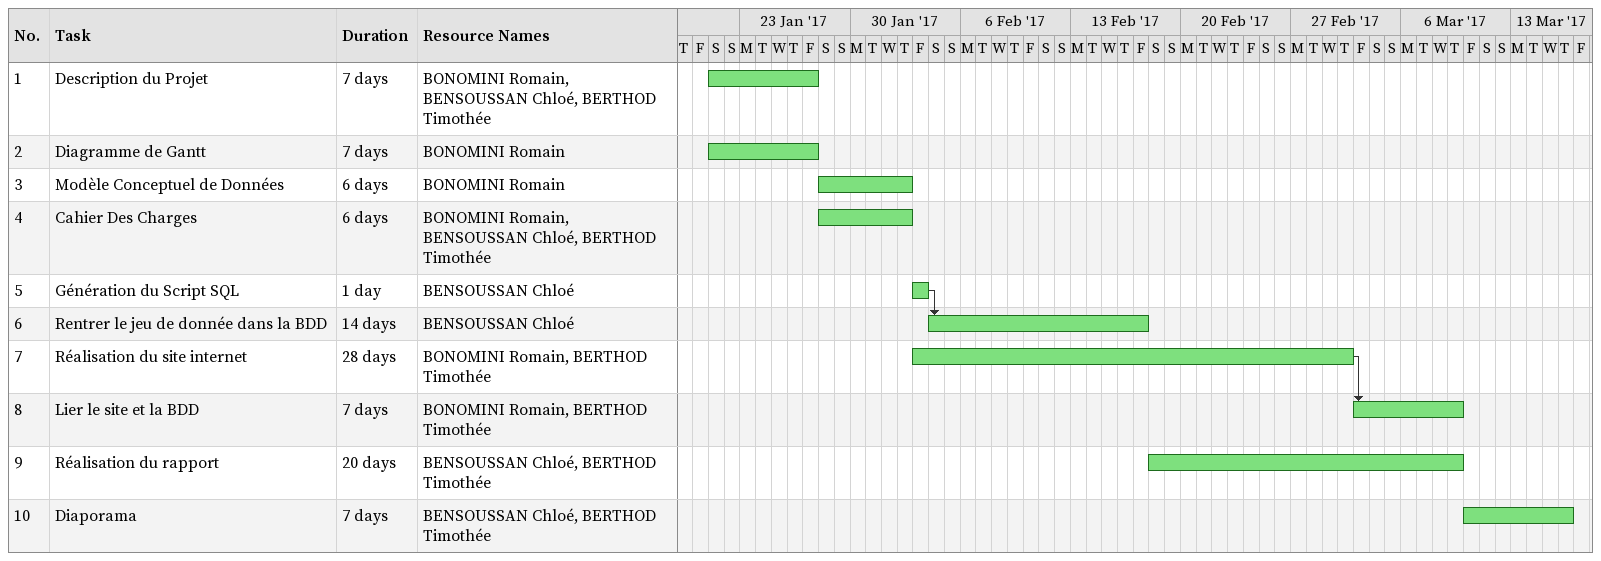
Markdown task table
| ID | Task | Duration | Start | Finish | Predecessors | Resources |
|---|---|---|---|---|---|---|
| 1 | Description du Projet | 7d | 2017-01-21 | 2017-01-27 |  | BONOMINI Romain, BENSOUSSAN Chloé, BERTHOD Timothée |
| 2 | Diagramme de Gantt | 7d | 2017-01-21 | 2017-01-27 |  | BONOMINI Romain |
| 3 | Modèle Conceptuel de Données | 6d | 2017-01-28 | 2017-02-02 |  | BONOMINI Romain |
| 4 | Cahier Des Charges | 6d | 2017-01-28 | 2017-02-02 |  | BONOMINI Romain, BENSOUSSAN Chloé, BERTHOD Timothée |
| 5 | Génération du Script SQL | 1d | 2017-02-03 | 2017-02-03 |  | BENSOUSSAN Chloé |
| 6 | Rentrer le jeu de donnée dans la BDD | 14d | 2017-02-04 | 2017-02-17 | 5 | BENSOUSSAN Chloé |
| 7 | Réalisation du site internet | 28d | 2017-02-03 | 2017-03-02 |  | BONOMINI Romain, BERTHOD Timothée |
| 8 | Lier le site et la BDD | 7d | 2017-03-03 | 2017-03-09 | 7 | BONOMINI Romain, BERTHOD Timothée |
| 9 | Réalisation du rapport | 20d | 2017-02-18 | 2017-03-09 |  | BENSOUSSAN Chloé, BERTHOD Timothée |
| 10 | Diaporama | 7d | 2017-03-10 | 2017-03-16 |  | BENSOUSSAN Chloé, BERTHOD Timothée |
